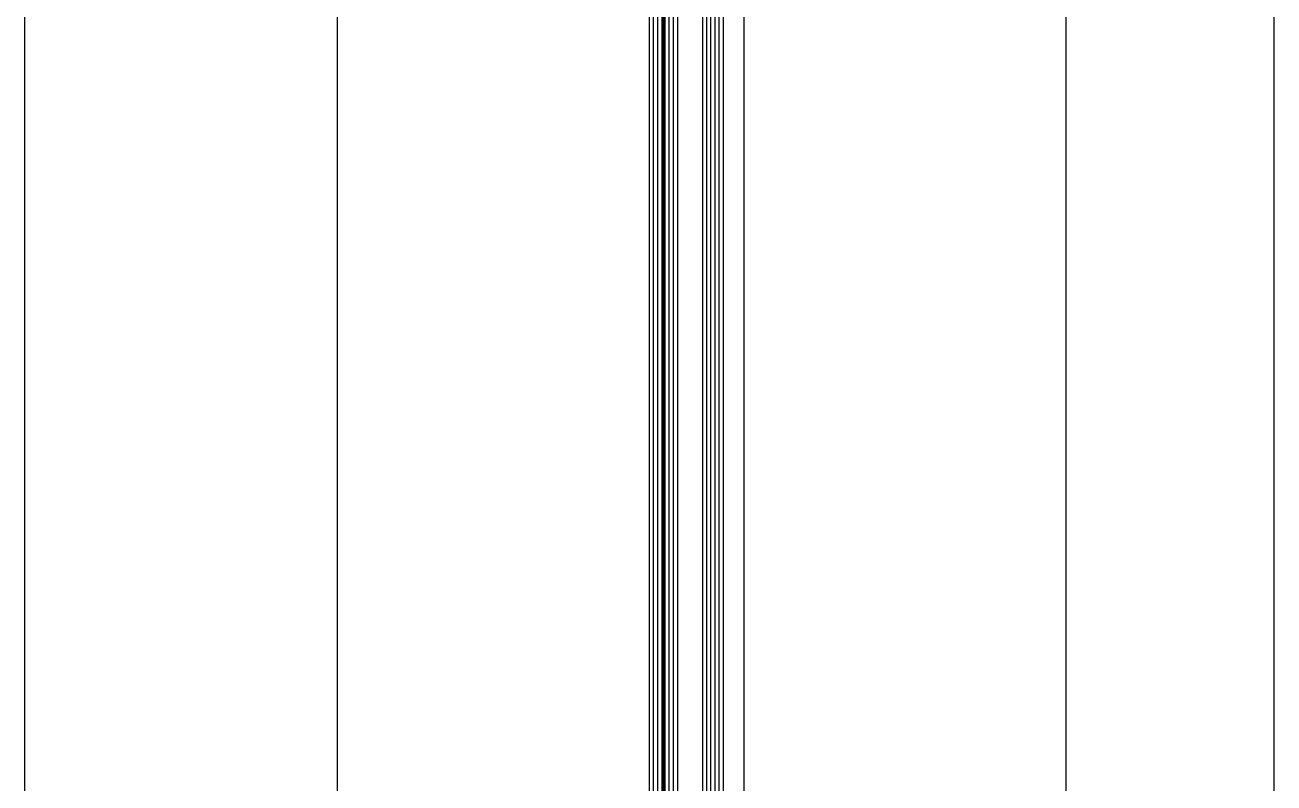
# Model space of a CAD drawing. Header units: millimetres. Extents: x 434053 to 1059003, y -2417481 to 936527.
# Drawn here: x 562864 to 563464, y -2237791 to -2237427 of the extents above; entities that cross this region are included whole.
import ezdxf

# ---------------------------------------------------------------- set-up
doc = ezdxf.new("R2010")
doc.units = ezdxf.units.MM
doc.header["$LTSCALE"] = 1000
doc.header["$MEASUREMENT"] = 0
doc.linetypes.add('DOTE', pattern=[2.4200000000000004, 2, -0.2, 0.02, -0.2])
doc.linetypes.add('HIDDEN', pattern=[9.524999999999999, 6.35, -3.175])
for name, color, linetype in [('DOTE', 16, 'DOTE'), ('EXTRUSION-V', 141, 'Continuous'), ('GLASS', 1, 'Continuous'), ('GLASS-V', 11, 'Continuous')]:
    doc.layers.add(name, color=color, linetype=linetype)

# ---------------------------------------------------------------- blocks, each defined once
blk = doc.blocks.new('*U429')
at = {"layer": 'GLASS'}
for points in [[(1620.428349890854, 23.49999996320663), (1.000000000014552, 23.5), (1.455191522836685e-11, 24.5), (2.182787284255028e-11, 32.5), (1.000000000021828, 33.5), (1620.428349890859, 33.4999999632139)], [(1620.428349890843, 11.49999996321391), (1.000000000003638, 11.5), (3.637978807091713e-12, 10.5), (-3.637978807091713e-12, 6.5), (0.999999999996362, 5.5), (1620.428349890832, 5.499999963206627)], [(1620.428349890843, 3.999999963213904), (1.000000000003638, 4), (3.637978807091713e-12, 3), (-3.637978807091713e-12, -1), (0.999999999996362, -2), (1620.428349890832, -2.000000036793372)]]:
    blk.add_lwpolyline(points, dxfattribs=at)
at = {"layer": 'GLASS-V'}
for p, q in [((2.182787284255028e-11, 31.5), (1620.428349890858, 31.49999996321391)), ((1.818989403545856e-11, 29.50000000000728), (1620.428349890858, 29.49999996321391)), ((1.818989403545856e-11, 27.5), (1620.428349890856, 27.49999996321391)), ((1.818989403545856e-11, 25.5), (1620.428349890854, 25.49999996321391)), ((3.637978807091713e-12, 9.5), (1620.428349890841, 9.49999996320663)), ((0, 7.5), (1620.428349890834, 7.499999963206627)), ((3.637978807091713e-12, 2), (1620.428349890841, 1.999999963206627)), ((0, 0), (1620.428349890834, -3.679337228111342e-08))]:
    blk.add_line(p, q, dxfattribs=at)
at = {"layer": 'GLASS-V', "linetype": 'HIDDEN', "const_width": 1.499999999999999}
blk.add_lwpolyline([(1, 4.75), (1620.428349890843, 4.750171012049813)], dxfattribs=at)
blk = doc.blocks.new('A$C10057B61')
at = {"layer": 'EXTRUSION-V'}
for p, q in [((15964.3549454679, 7934.605953449849, -6.746124249023136e-08), (15964.3549454679, 11369.60593986232, -2.577833048462733e-08)), ((16118.85494125425, 11369.60593986232, -2.577833048462741e-08), (16118.85486837709, 7934.605953449849, -6.746124249023136e-08))]:
    blk.add_line(p, q, dxfattribs=at)
at = {"layer": 'EXTRUSION-V', "elevation": -6.746124249023129e-08}
blk.add_lwpolyline([(15768.85497630527, 11369.60593986232), (15768.85497630527, 7879.605939183384), (15908.8549710901, 7879.605939183384)], dxfattribs=at)
at = {"color": 0, "linetype": 'ByBlock', "xscale": -1, "rotation": 270}
blk.add_blockref('*U429', (15920.85497630178, 8988.605933031067, -2.723429666302382e-08), dxfattribs=at)

msp = doc.modelspace()

# ---------------------------------------------------------------- linework, layer by layer
at = {"layer": 'DOTE'}
for p, q in [((562863.7447202946, -2253351.742089622), (562863.7447202946, -2230335.662089621)), ((563163.7447202946, -2253351.742089622), (563163.7447202946, -2230335.662089621)), ((563463.7447202946, -2253351.742089622), (563463.7447202946, -2230335.662089621))]:
    msp.add_line(p, q, dxfattribs=at)

# ---------------------------------------------------------------- block references
msp.add_blockref('A$C10057B61', (547244.8847612706, -2246905.268028968))

doc.saveas('drawing.dxf')
